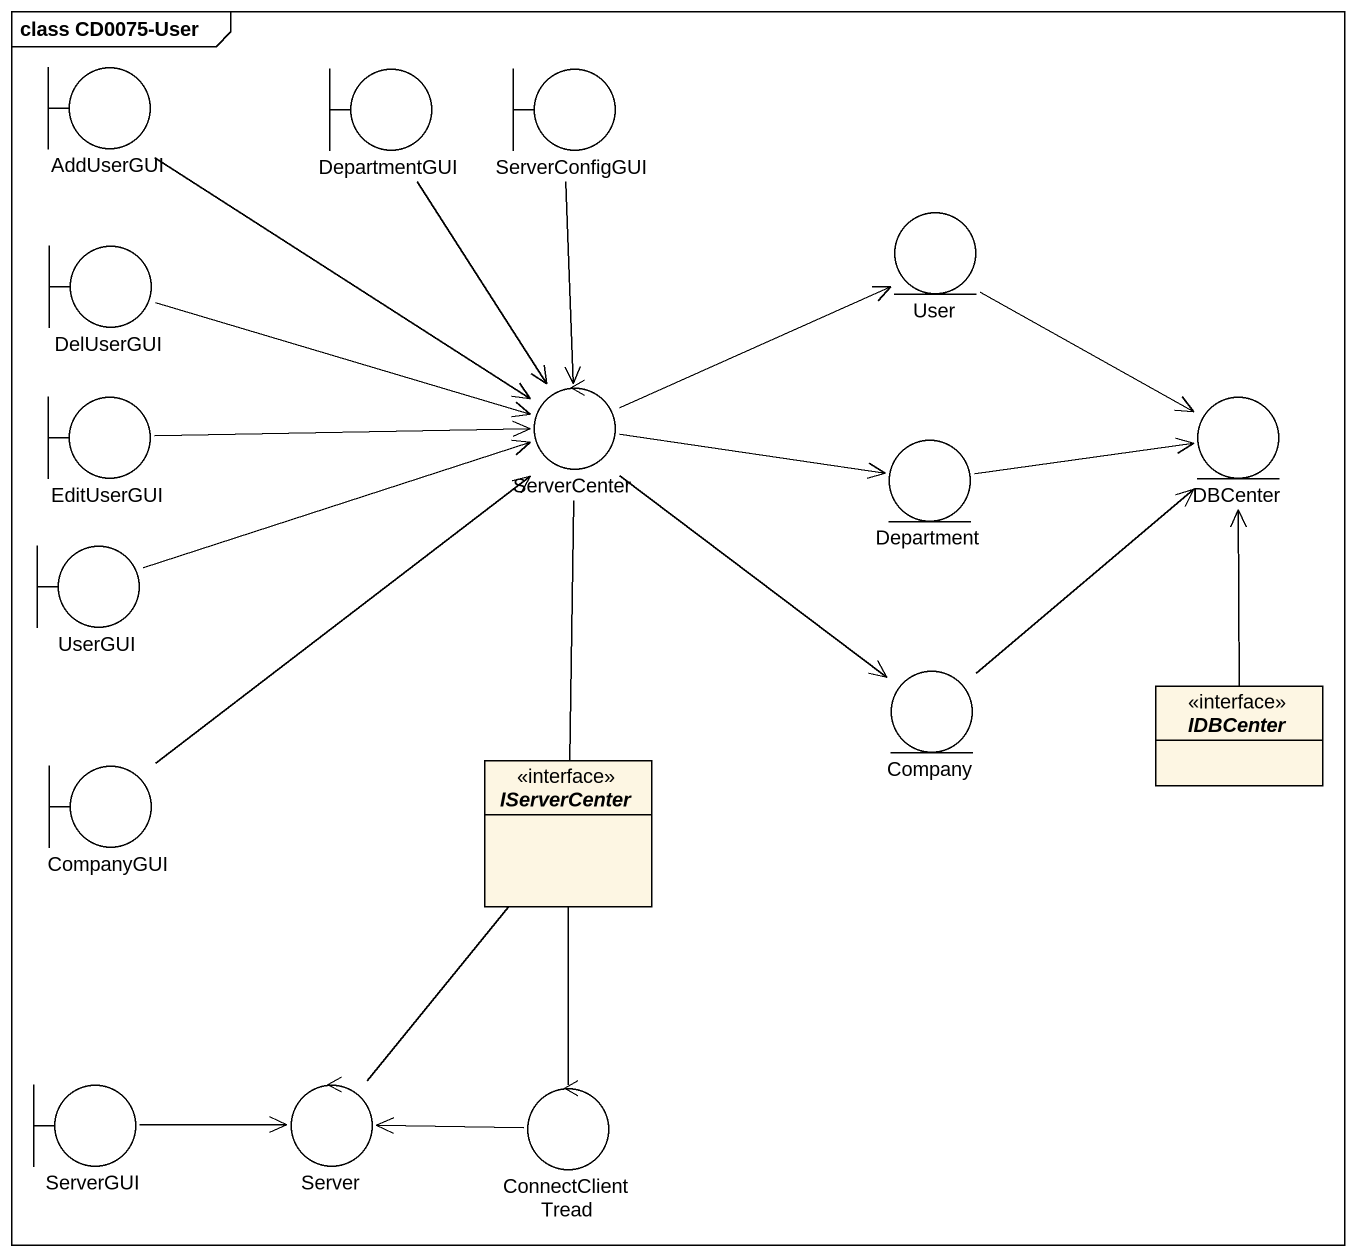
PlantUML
@startuml
mainframe class CD0075-User
allowmixing
hide circle
hide empty members
boundary AddUserGUI
boundary DepartmentGUI
boundary ServerConfigGUI
entity User
boundary DelUserGUI
boundary EditUserGUI
control ServerCenter
entity DBCenter
entity Department
boundary UserGUI
entity Company
interface IDBCenter
boundary CompanyGUI
interface IServerCenter
boundary ServerGUI
control Server
control ConnectClientTread
AddUserGUI --> ServerCenter
DepartmentGUI --> ServerCenter
ServerConfigGUI --> ServerCenter
User -right-> DBCenter
DelUserGUI -right-> ServerCenter
EditUserGUI -right-> ServerCenter
ServerCenter -right-> User
ServerCenter -right-> Department
ServerCenter --> Company
Department -right-> DBCenter
UserGUI -right-> ServerCenter
Company -up-> DBCenter
IDBCenter -up-> DBCenter
CompanyGUI -up-> ServerCenter
IServerCenter -up- ServerCenter
IServerCenter -- Server
ServerGUI -right-> Server
ConnectClientTread -up- IServerCenter
ConnectClientTread -left-> Server
@enduml
